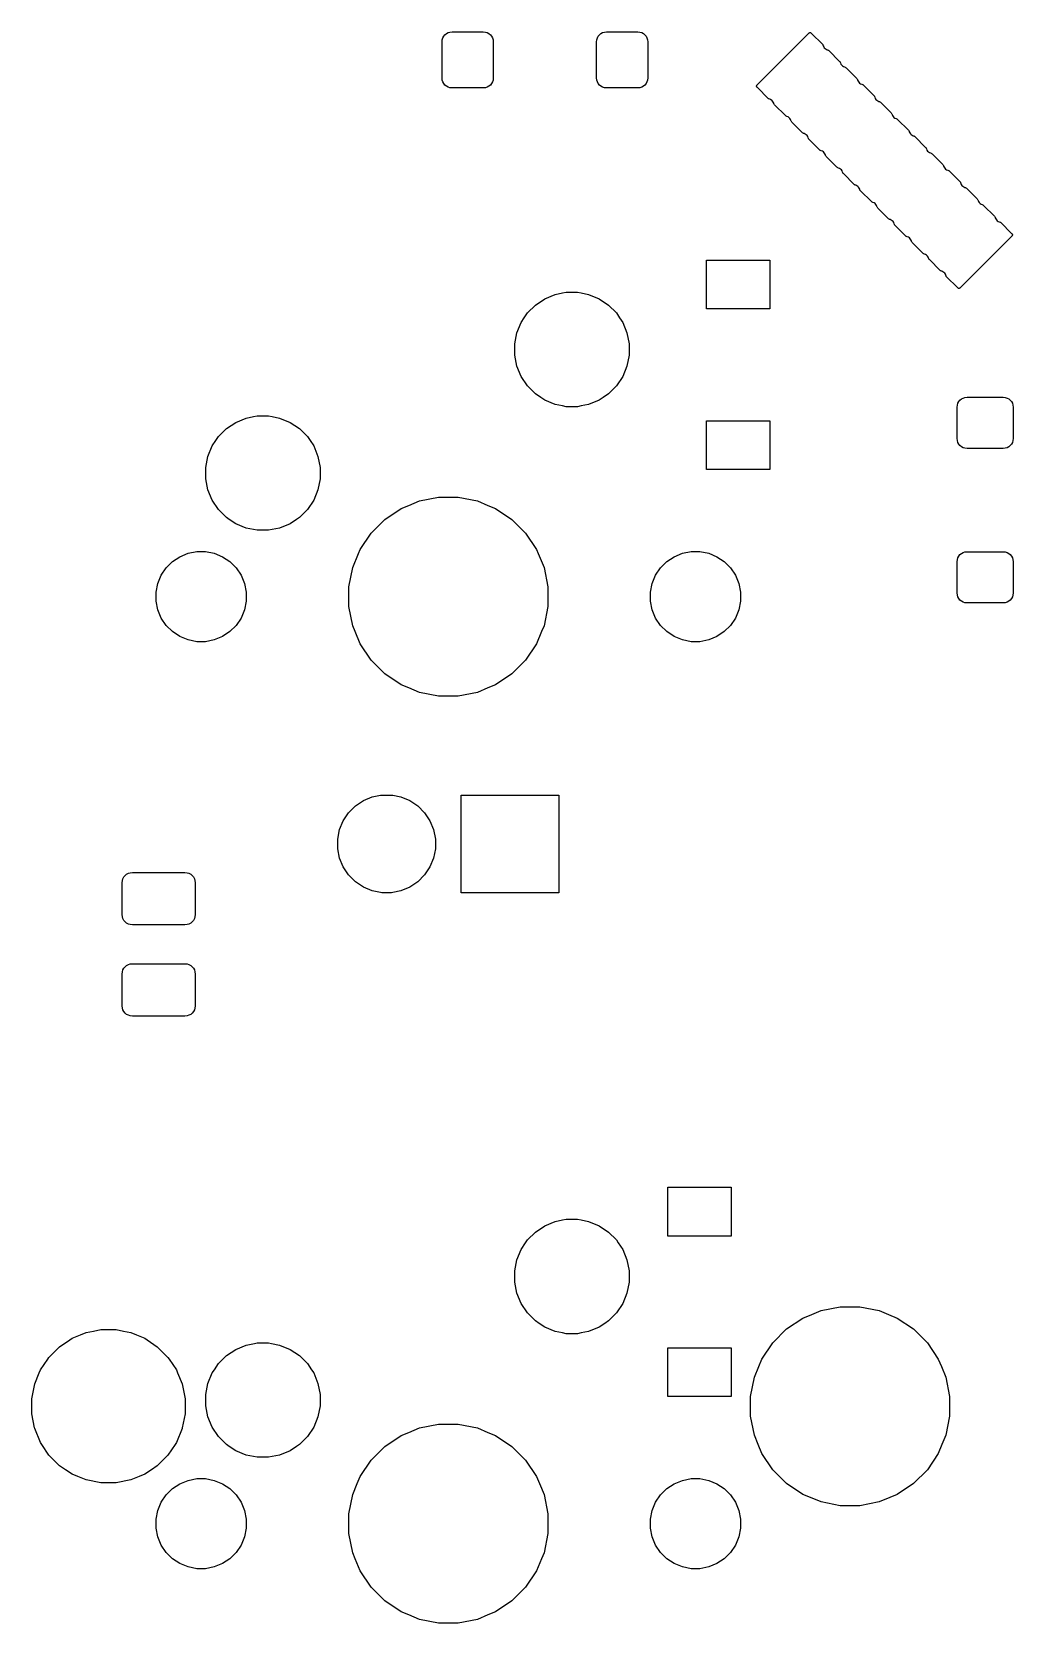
# Model space of a CAD drawing. Extents: x -9 to 373, y -109 to 9.
# Drawn here: x 48.59 to 68.76, y -44.91 to -12.21 of the extents above; entities that cross this region are included whole.
import ezdxf

# ---------------------------------------------------------------- set-up
doc = ezdxf.new("R2010")
doc.units = 0
doc.layers.add('BLACK', color=7, linetype='CONTINUOUS')

msp = doc.modelspace()

# ---------------------------------------------------------------- linework, layer by layer
at = {"layer": 'BLACK', "linetype": 'CONTINUOUS'}
for p, q in [((57.0209, -12.4119), (57.0253, -12.3668)), ((57.0209, -13.1506), (57.0209, -12.4119)), ((57.0253, -12.3668), (57.0367, -12.3293)), ((57.0367, -12.3293), (57.0552, -12.2947)), ((57.0552, -12.2947), (57.08, -12.2644)), ((57.08, -12.2644), (57.1103, -12.2395)), ((57.1103, -12.2395), (57.1449, -12.2211)), ((57.1449, -12.2211), (57.1824, -12.2097)), ((57.1824, -12.2097), (57.2275, -12.2052)), ((57.2275, -12.2052), (57.8662, -12.2052)), ((57.8662, -12.2052), (57.9114, -12.2097)), ((57.9114, -12.2097), (57.9489, -12.2211)), ((57.9489, -12.2211), (57.9834, -12.2395)), ((57.9834, -12.2395), (58.0137, -12.2644)), ((58.0137, -12.2644), (58.0386, -12.2947)), ((58.0386, -12.2947), (58.0571, -12.3293)), ((58.0571, -12.3293), (58.0684, -12.3668)), ((58.0684, -12.3668), (58.0729, -12.4119)), ((58.0729, -12.4119), (58.0729, -13.1506)), ((60.1959, -12.4119), (60.2003, -12.3668)), ((60.1959, -13.1506), (60.1959, -12.4119)), ((60.2003, -12.3668), (60.2117, -12.3293)), ((60.2117, -12.3293), (60.2302, -12.2947)), ((60.2302, -12.2947), (60.255, -12.2644)), ((60.255, -12.2644), (60.2853, -12.2395)), ((60.2853, -12.2395), (60.3199, -12.2211)), ((60.3199, -12.2211), (60.3574, -12.2097)), ((60.3574, -12.2097), (60.4025, -12.2052)), ((60.4025, -12.2052), (61.0412, -12.2052)), ((61.0412, -12.2052), (61.0864, -12.2097)), ((61.0864, -12.2097), (61.1239, -12.2211)), ((61.1239, -12.2211), (61.1584, -12.2395)), ((61.1584, -12.2395), (61.1887, -12.2644)), ((61.1887, -12.2644), (61.2136, -12.2947)), ((61.2136, -12.2947), (61.2321, -12.3293)), ((61.2321, -12.3293), (61.2434, -12.3668)), ((61.2434, -12.3668), (61.2479, -12.4119)), ((61.2479, -12.4119), (61.2479, -13.1506)), ((63.4999, -13.2893), (64.5526, -12.2366)), ((64.5526, -12.2366), (64.563, -12.228)), ((64.563, -12.228), (64.5695, -12.2245)), ((64.5695, -12.2245), (64.5765, -12.2224)), ((64.5765, -12.2224), (64.5838, -12.2217)), ((64.5838, -12.2217), (64.5911, -12.2224)), ((64.5911, -12.2224), (64.5981, -12.2245)), ((64.5981, -12.2245), (64.6046, -12.228)), ((64.6046, -12.228), (64.615, -12.2366)), ((64.615, -12.2366), (64.8368, -12.4584)), ((64.8368, -12.4584), (64.8454, -12.4688)), ((64.8454, -12.4688), (64.8489, -12.4753)), ((64.8489, -12.4753), (64.8534, -12.4902)), ((64.8534, -12.4902), (64.8628, -12.5129)), ((64.8628, -12.5129), (64.8764, -12.5333)), ((64.8764, -12.5333), (64.8937, -12.5506)), ((64.8937, -12.5506), (64.9141, -12.5642)), ((64.9141, -12.5642), (64.9367, -12.5736)), ((64.9367, -12.5736), (64.9517, -12.5781)), ((64.9517, -12.5781), (64.9581, -12.5816)), ((64.9581, -12.5816), (64.9686, -12.5901)), ((64.9686, -12.5901), (65.1904, -12.812)), ((65.1904, -12.812), (65.199, -12.8224)), ((65.199, -12.8224), (65.2024, -12.8289)), ((65.2024, -12.8289), (65.2069, -12.8438)), ((65.2069, -12.8438), (65.2163, -12.8664)), ((65.2163, -12.8664), (65.2299, -12.8868)), ((65.2299, -12.8868), (65.2473, -12.9041)), ((65.2473, -12.9041), (65.2676, -12.9177)), ((65.2676, -12.9177), (65.2903, -12.9271)), ((65.2903, -12.9271), (65.3052, -12.9317)), ((65.3052, -12.9317), (65.3117, -12.9351)), ((65.3117, -12.9351), (65.3221, -12.9437)), ((65.3221, -12.9437), (65.544, -13.1655)), ((57.0253, -13.1957), (57.0209, -13.1506)), ((57.0367, -13.2332), (57.0253, -13.1957)), ((57.0552, -13.2678), (57.0367, -13.2332)), ((57.08, -13.2981), (57.0552, -13.2678)), ((57.1103, -13.323), (57.08, -13.2981)), ((57.1449, -13.3414), (57.1103, -13.323)), ((57.1824, -13.3528), (57.1449, -13.3414)), ((57.2275, -13.3572), (57.1824, -13.3528)), ((57.8662, -13.3572), (57.2275, -13.3572)), ((57.9114, -13.3528), (57.8662, -13.3572)), ((57.9489, -13.3414), (57.9114, -13.3528)), ((57.9834, -13.323), (57.9489, -13.3414)), ((58.0137, -13.2981), (57.9834, -13.323)), ((58.0386, -13.2678), (58.0137, -13.2981)), ((58.0571, -13.2332), (58.0386, -13.2678)), ((58.0684, -13.1957), (58.0571, -13.2332)), ((58.0729, -13.1506), (58.0684, -13.1957)), ((60.2003, -13.1957), (60.1959, -13.1506)), ((60.2117, -13.2332), (60.2003, -13.1957)), ((60.2302, -13.2678), (60.2117, -13.2332)), ((60.255, -13.2981), (60.2302, -13.2678)), ((60.2853, -13.323), (60.255, -13.2981)), ((60.3199, -13.3414), (60.2853, -13.323)), ((60.3574, -13.3528), (60.3199, -13.3414)), ((60.4025, -13.3572), (60.3574, -13.3528)), ((61.0412, -13.3572), (60.4025, -13.3572)), ((61.0864, -13.3528), (61.0412, -13.3572)), ((61.1239, -13.3414), (61.0864, -13.3528)), ((61.1584, -13.323), (61.1239, -13.3414)), ((61.1887, -13.2981), (61.1584, -13.323)), ((61.2136, -13.2678), (61.1887, -13.2981)), ((61.2321, -13.2332), (61.2136, -13.2678)), ((61.2434, -13.1957), (61.2321, -13.2332)), ((61.2479, -13.1506), (61.2434, -13.1957)), ((63.485, -13.3205), (63.4858, -13.3132)), ((63.4858, -13.3278), (63.485, -13.3205)), ((63.4858, -13.3132), (63.4879, -13.3062)), ((63.4879, -13.3348), (63.4858, -13.3278)), ((63.4879, -13.3062), (63.4913, -13.2997)), ((63.4913, -13.3412), (63.4879, -13.3348)), ((63.4913, -13.2997), (63.4999, -13.2893)), ((63.4999, -13.3517), (63.4913, -13.3412)), ((63.7217, -13.5735), (63.4999, -13.3517)), ((65.544, -13.1655), (65.5525, -13.1759)), ((65.5525, -13.1759), (65.556, -13.1824)), ((65.556, -13.1824), (65.5605, -13.1973)), ((65.5605, -13.1973), (65.5699, -13.22)), ((65.5699, -13.22), (65.5835, -13.2404)), ((65.5835, -13.2404), (65.6008, -13.2577)), ((65.6008, -13.2577), (65.6212, -13.2713)), ((65.6212, -13.2713), (65.6438, -13.2807)), ((65.6438, -13.2807), (65.6588, -13.2852)), ((65.6588, -13.2852), (65.6652, -13.2887)), ((65.6652, -13.2887), (65.6757, -13.2972)), ((65.6757, -13.2972), (65.8975, -13.5191)), ((63.7322, -13.5821), (63.7217, -13.5735)), ((63.7386, -13.5855), (63.7322, -13.5821)), ((63.7536, -13.5901), (63.7386, -13.5855)), ((63.7762, -13.5994), (63.7536, -13.5901)), ((63.7966, -13.613), (63.7762, -13.5994)), ((63.8139, -13.6304), (63.7966, -13.613)), ((63.8275, -13.6508), (63.8139, -13.6304)), ((63.8369, -13.6734), (63.8275, -13.6508)), ((63.8414, -13.6883), (63.8369, -13.6734)), ((63.8449, -13.6948), (63.8414, -13.6883)), ((63.8535, -13.7052), (63.8449, -13.6948)), ((64.0753, -13.9271), (63.8535, -13.7052)), ((65.8975, -13.5191), (65.9061, -13.5295)), ((65.9061, -13.5295), (65.9095, -13.536)), ((65.9095, -13.536), (65.9141, -13.5509)), ((65.9141, -13.5509), (65.9234, -13.5735)), ((65.9234, -13.5735), (65.937, -13.5939)), ((65.937, -13.5939), (65.9544, -13.6112)), ((65.9544, -13.6112), (65.9748, -13.6249)), ((65.9748, -13.6249), (65.9974, -13.6342)), ((65.9974, -13.6342), (66.0123, -13.6388)), ((66.0123, -13.6388), (66.0188, -13.6422)), ((66.0188, -13.6422), (66.0292, -13.6508)), ((66.0292, -13.6508), (66.2511, -13.8726)), ((64.0857, -13.9356), (64.0753, -13.9271)), ((64.0922, -13.9391), (64.0857, -13.9356)), ((64.1071, -13.9436), (64.0922, -13.9391)), ((64.1298, -13.953), (64.1071, -13.9436)), ((64.1501, -13.9666), (64.1298, -13.953)), ((64.1675, -13.9839), (64.1501, -13.9666)), ((64.1811, -14.0043), (64.1675, -13.9839)), ((64.1905, -14.0269), (64.1811, -14.0043)), ((64.195, -14.0419), (64.1905, -14.0269)), ((64.1984, -14.0483), (64.195, -14.0419)), ((64.207, -14.0588), (64.1984, -14.0483)), ((64.4288, -14.2806), (64.207, -14.0588)), ((66.2511, -13.8726), (66.2596, -13.8831)), ((66.2596, -13.8831), (66.2631, -13.8895)), ((66.2631, -13.8895), (66.2676, -13.9045)), ((66.2676, -13.9045), (66.277, -13.9271)), ((66.277, -13.9271), (66.2906, -13.9475)), ((66.2906, -13.9475), (66.3079, -13.9648)), ((66.3079, -13.9648), (66.3283, -13.9784)), ((66.3283, -13.9784), (66.3509, -13.9878)), ((66.3509, -13.9878), (66.3659, -13.9923)), ((66.3659, -13.9923), (66.3723, -13.9958)), ((66.3723, -13.9958), (66.3828, -14.0043)), ((66.3828, -14.0043), (66.6046, -14.2262)), ((64.4393, -14.2892), (64.4288, -14.2806)), ((64.4457, -14.2926), (64.4393, -14.2892)), ((64.4607, -14.2972), (64.4457, -14.2926)), ((64.4833, -14.3065), (64.4607, -14.2972)), ((64.5037, -14.3202), (64.4833, -14.3065)), ((64.521, -14.3375), (64.5037, -14.3202)), ((64.5346, -14.3579), (64.521, -14.3375)), ((64.544, -14.3805), (64.5346, -14.3579)), ((64.5485, -14.3954), (64.544, -14.3805)), ((66.6046, -14.2262), (66.6132, -14.2366)), ((66.6132, -14.2366), (66.6166, -14.2431)), ((66.6166, -14.2431), (66.6212, -14.258)), ((66.6212, -14.258), (66.6305, -14.2806)), ((66.6305, -14.2806), (66.6442, -14.301)), ((66.6442, -14.301), (66.6615, -14.3183)), ((66.6615, -14.3183), (66.6819, -14.332)), ((66.6819, -14.332), (66.7045, -14.3413)), ((66.7045, -14.3413), (66.7194, -14.3459)), ((66.7194, -14.3459), (66.7259, -14.3493)), ((66.7259, -14.3493), (66.7363, -14.3579)), ((66.7363, -14.3579), (66.9582, -14.5797)), ((64.552, -14.4019), (64.5485, -14.3954)), ((64.5606, -14.4123), (64.552, -14.4019)), ((64.7824, -14.6342), (64.5606, -14.4123)), ((64.7928, -14.6427), (64.7824, -14.6342)), ((64.7993, -14.6462), (64.7928, -14.6427)), ((64.8142, -14.6507), (64.7993, -14.6462)), ((64.8369, -14.6601), (64.8142, -14.6507)), ((64.8572, -14.6737), (64.8369, -14.6601)), ((64.8746, -14.691), (64.8572, -14.6737)), ((64.8882, -14.7114), (64.8746, -14.691)), ((64.8976, -14.734), (64.8882, -14.7114)), ((66.9582, -14.5797), (66.9667, -14.5902)), ((66.9667, -14.5902), (66.9702, -14.5966)), ((66.9702, -14.5966), (66.9747, -14.6116)), ((66.9747, -14.6116), (66.9841, -14.6342)), ((66.9841, -14.6342), (66.9977, -14.6546)), ((66.9977, -14.6546), (67.015, -14.6719)), ((67.015, -14.6719), (67.0354, -14.6855)), ((67.0354, -14.6855), (67.058, -14.6949)), ((67.058, -14.6949), (67.073, -14.6994)), ((67.073, -14.6994), (67.0794, -14.7029)), ((67.0794, -14.7029), (67.0899, -14.7114)), ((67.0899, -14.7114), (67.3117, -14.9333)), ((64.9021, -14.749), (64.8976, -14.734)), ((64.9056, -14.7555), (64.9021, -14.749)), ((64.9141, -14.7659), (64.9056, -14.7555)), ((65.136, -14.9877), (64.9141, -14.7659)), ((65.1464, -14.9963), (65.136, -14.9877)), ((65.1529, -14.9997), (65.1464, -14.9963)), ((65.1678, -15.0043), (65.1529, -14.9997)), ((65.1904, -15.0137), (65.1678, -15.0043)), ((65.2108, -15.0273), (65.1904, -15.0137)), ((65.2281, -15.0446), (65.2108, -15.0273)), ((67.3117, -14.9333), (67.3203, -14.9437)), ((67.3203, -14.9437), (67.3237, -14.9502)), ((67.3237, -14.9502), (67.3283, -14.9651)), ((67.3283, -14.9651), (67.3376, -14.9878)), ((67.3376, -14.9878), (67.3513, -15.0081)), ((67.3513, -15.0081), (67.3686, -15.0255)), ((67.3686, -15.0255), (67.389, -15.0391)), ((67.389, -15.0391), (67.4116, -15.0484)), ((65.2417, -15.065), (65.2281, -15.0446)), ((65.2511, -15.0876), (65.2417, -15.065)), ((65.2557, -15.1025), (65.2511, -15.0876)), ((65.2591, -15.109), (65.2557, -15.1025)), ((65.2677, -15.1194), (65.2591, -15.109)), ((65.4895, -15.3413), (65.2677, -15.1194)), ((65.4999, -15.3498), (65.4895, -15.3413)), ((65.5064, -15.3533), (65.4999, -15.3498)), ((65.5213, -15.3578), (65.5064, -15.3533)), ((65.544, -15.3672), (65.5213, -15.3578)), ((65.5644, -15.3808), (65.544, -15.3672)), ((67.4116, -15.0484), (67.4265, -15.053)), ((67.4265, -15.053), (67.433, -15.0564)), ((67.433, -15.0564), (67.4434, -15.065)), ((67.4434, -15.065), (67.6653, -15.2868)), ((67.6653, -15.2868), (67.6738, -15.2973)), ((67.6738, -15.2973), (67.6773, -15.3037)), ((67.6773, -15.3037), (67.6818, -15.3187)), ((67.6818, -15.3187), (67.6912, -15.3413)), ((67.6912, -15.3413), (67.7048, -15.3617)), ((67.7048, -15.3617), (67.7221, -15.379)), ((65.5817, -15.3981), (65.5644, -15.3808)), ((65.5953, -15.4185), (65.5817, -15.3981)), ((65.6047, -15.4412), (65.5953, -15.4185)), ((65.6092, -15.4561), (65.6047, -15.4412)), ((65.6127, -15.4626), (65.6092, -15.4561)), ((65.6212, -15.473), (65.6127, -15.4626)), ((65.8431, -15.6948), (65.6212, -15.473)), ((65.8535, -15.7034), (65.8431, -15.6948)), ((67.7221, -15.379), (67.7425, -15.3926)), ((67.7425, -15.3926), (67.7652, -15.402)), ((67.7652, -15.402), (67.7801, -15.4065)), ((67.7801, -15.4065), (67.7866, -15.41)), ((67.7866, -15.41), (67.797, -15.4185)), ((67.797, -15.4185), (68.0188, -15.6404)), ((68.0188, -15.6404), (68.0274, -15.6508)), ((68.0274, -15.6508), (68.0308, -15.6573)), ((68.0308, -15.6573), (68.0354, -15.6722)), ((68.0354, -15.6722), (68.0448, -15.6949)), ((68.0448, -15.6949), (68.0584, -15.7152)), ((65.86, -15.7068), (65.8535, -15.7034)), ((65.8749, -15.7114), (65.86, -15.7068)), ((65.8975, -15.7208), (65.8749, -15.7114)), ((65.9179, -15.7344), (65.8975, -15.7208)), ((65.9352, -15.7517), (65.9179, -15.7344)), ((65.9488, -15.7721), (65.9352, -15.7517)), ((65.9582, -15.7947), (65.9488, -15.7721)), ((65.9628, -15.8096), (65.9582, -15.7947)), ((65.9662, -15.8161), (65.9628, -15.8096)), ((65.9748, -15.8265), (65.9662, -15.8161)), ((66.1966, -16.0484), (65.9748, -15.8265)), ((68.0584, -15.7152), (68.0757, -15.7326)), ((68.0757, -15.7326), (68.0961, -15.7462)), ((68.0961, -15.7462), (68.1187, -15.7555)), ((68.1187, -15.7555), (68.1336, -15.7601)), ((68.1336, -15.7601), (68.1401, -15.7635)), ((68.1401, -15.7635), (68.1505, -15.7721)), ((68.1505, -15.7721), (68.3724, -15.9939)), ((68.3724, -15.9939), (68.3809, -16.0044)), ((68.3809, -16.0044), (68.3844, -16.0108)), ((68.3844, -16.0108), (68.3889, -16.0258)), ((66.207, -16.0569), (66.1966, -16.0484)), ((66.2135, -16.0604), (66.207, -16.0569)), ((66.2284, -16.0649), (66.2135, -16.0604)), ((66.2511, -16.0743), (66.2284, -16.0649)), ((66.2715, -16.0879), (66.2511, -16.0743)), ((66.2888, -16.1052), (66.2715, -16.0879)), ((66.3024, -16.1256), (66.2888, -16.1052)), ((66.3118, -16.1483), (66.3024, -16.1256)), ((66.3163, -16.1632), (66.3118, -16.1483)), ((66.3198, -16.1697), (66.3163, -16.1632)), ((66.3283, -16.1801), (66.3198, -16.1697)), ((66.5502, -16.4019), (66.3283, -16.1801)), ((68.3889, -16.0258), (68.3983, -16.0484)), ((68.3983, -16.0484), (68.4119, -16.0688)), ((68.4119, -16.0688), (68.4292, -16.0861)), ((68.4292, -16.0861), (68.4496, -16.0997)), ((68.4496, -16.0997), (68.4723, -16.1091)), ((68.4723, -16.1091), (68.4872, -16.1136)), ((68.4872, -16.1136), (68.4937, -16.1171)), ((68.4937, -16.1171), (68.5041, -16.1257)), ((68.5041, -16.1257), (68.7259, -16.3475)), ((68.7259, -16.3475), (68.7345, -16.3579)), ((66.5606, -16.4105), (66.5502, -16.4019)), ((66.5671, -16.414), (66.5606, -16.4105)), ((66.582, -16.4185), (66.5671, -16.414)), ((66.6046, -16.4279), (66.582, -16.4185)), ((66.625, -16.4415), (66.6046, -16.4279)), ((66.6423, -16.4588), (66.625, -16.4415)), ((66.656, -16.4792), (66.6423, -16.4588)), ((66.6653, -16.5018), (66.656, -16.4792)), ((66.6699, -16.5168), (66.6653, -16.5018)), ((66.6733, -16.5232), (66.6699, -16.5168)), ((66.6819, -16.5337), (66.6733, -16.5232)), ((66.9037, -16.7555), (66.6819, -16.5337)), ((68.7259, -16.4099), (67.6732, -17.4626)), ((68.7345, -16.3995), (68.7259, -16.4099)), ((68.7345, -16.3579), (68.738, -16.3644)), ((68.738, -16.393), (68.7345, -16.3995)), ((68.738, -16.3644), (68.7401, -16.3714)), ((68.7401, -16.386), (68.738, -16.393)), ((68.7401, -16.3714), (68.7408, -16.3787)), ((68.7408, -16.3787), (68.7401, -16.386)), ((62.4521, -17.901), (62.4521, -16.899)), ((62.4521, -16.899), (63.7541, -16.899)), ((63.7541, -16.899), (63.7541, -17.901)), ((66.9142, -16.7641), (66.9037, -16.7555)), ((66.9206, -16.7675), (66.9142, -16.7641)), ((66.9356, -16.772), (66.9206, -16.7675)), ((66.9582, -16.7814), (66.9356, -16.772)), ((66.9786, -16.795), (66.9582, -16.7814)), ((66.9959, -16.8124), (66.9786, -16.795)), ((67.0095, -16.8327), (66.9959, -16.8124)), ((67.0189, -16.8554), (67.0095, -16.8327)), ((67.0234, -16.8703), (67.0189, -16.8554)), ((67.0269, -16.8768), (67.0234, -16.8703)), ((67.0354, -16.8872), (67.0269, -16.8768)), ((67.2573, -17.109), (67.0354, -16.8872)), ((67.2677, -17.1176), (67.2573, -17.109)), ((67.2742, -17.1211), (67.2677, -17.1176)), ((67.2891, -17.1256), (67.2742, -17.1211)), ((67.3117, -17.135), (67.2891, -17.1256)), ((67.3321, -17.1486), (67.3117, -17.135)), ((67.3494, -17.1659), (67.3321, -17.1486)), ((67.3631, -17.1863), (67.3494, -17.1659)), ((67.3724, -17.2089), (67.3631, -17.1863)), ((67.377, -17.2239), (67.3724, -17.2089)), ((67.3804, -17.2303), (67.377, -17.2239)), ((67.389, -17.2408), (67.3804, -17.2303)), ((67.6108, -17.4626), (67.389, -17.2408)), ((59.133, -17.6903), (59.347, -17.6017)), ((59.347, -17.6017), (59.4984, -17.5716)), ((59.4984, -17.5716), (59.5742, -17.5565)), ((59.5742, -17.5565), (59.8058, -17.5565)), ((59.8058, -17.5565), (59.8816, -17.5716)), ((59.8816, -17.5716), (60.033, -17.6017)), ((60.033, -17.6017), (60.247, -17.6903)), ((67.6213, -17.4712), (67.6108, -17.4626)), ((67.6277, -17.4746), (67.6213, -17.4712)), ((67.6347, -17.4767), (67.6277, -17.4746)), ((67.642, -17.4775), (67.6347, -17.4767)), ((67.6493, -17.4767), (67.642, -17.4775)), ((67.6563, -17.4746), (67.6493, -17.4767)), ((67.6628, -17.4712), (67.6563, -17.4746)), ((67.6732, -17.4626), (67.6628, -17.4712)), ((58.7097, -18.0829), (58.7765, -17.9828)), ((58.7765, -17.9828), (58.9403, -17.819)), ((58.9403, -17.819), (59.133, -17.6903)), ((59.133, -17.6903), (59.133, -17.6903)), ((60.247, -17.6903), (60.247, -17.6903)), ((60.247, -17.6903), (60.4397, -17.819)), ((60.4397, -17.819), (60.6035, -17.9828)), ((60.6035, -17.9828), (60.6703, -18.0829)), ((63.7541, -17.901), (62.4521, -17.901)), ((58.5592, -18.3895), (58.6478, -18.1755)), ((58.6478, -18.1755), (58.7097, -18.0829)), ((60.6703, -18.0829), (60.7322, -18.1755)), ((60.7322, -18.1755), (60.8208, -18.3895)), ((58.514, -18.6167), (58.5592, -18.3895)), ((58.514, -18.8483), (58.514, -18.6167)), ((60.8208, -18.3895), (60.866, -18.6167)), ((60.866, -18.6167), (60.866, -18.8483)), ((58.5592, -19.0755), (58.514, -18.8483)), ((60.866, -18.8483), (60.8208, -19.0755)), ((58.6478, -19.2895), (58.5592, -19.0755)), ((58.7765, -19.4822), (58.6478, -19.2895)), ((58.6478, -19.2895), (58.6478, -19.2895)), ((60.7322, -19.2895), (60.6035, -19.4822)), ((60.8208, -19.0755), (60.7322, -19.2895)), ((60.7322, -19.2895), (60.7322, -19.2895)), ((58.9403, -19.646), (58.7765, -19.4822)), ((60.6035, -19.4822), (60.4397, -19.646)), ((59.0498, -19.7191), (58.9403, -19.646)), ((59.133, -19.7747), (59.0498, -19.7191)), ((59.347, -19.8633), (59.133, -19.7747)), ((59.4984, -19.8934), (59.347, -19.8633)), ((59.5742, -19.9085), (59.4984, -19.8934)), ((59.8058, -19.9085), (59.5742, -19.9085)), ((59.8816, -19.8934), (59.8058, -19.9085)), ((60.033, -19.8633), (59.8816, -19.8934)), ((60.247, -19.7747), (60.033, -19.8633)), ((60.3302, -19.7191), (60.247, -19.7747)), ((60.4397, -19.646), (60.3302, -19.7191)), ((67.6052, -19.9213), (67.6097, -19.8761)), ((67.6052, -20.56), (67.6052, -19.9213)), ((67.6097, -19.8761), (67.6211, -19.8386)), ((67.6211, -19.8386), (67.6395, -19.8041)), ((67.6395, -19.8041), (67.6644, -19.7738)), ((67.6644, -19.7738), (67.6947, -19.7489)), ((67.6947, -19.7489), (67.7293, -19.7304)), ((67.7293, -19.7304), (67.7668, -19.7191)), ((67.7668, -19.7191), (67.8119, -19.7146)), ((67.8119, -19.7146), (68.5506, -19.7146)), ((68.5506, -19.7146), (68.5957, -19.7191)), ((68.5957, -19.7191), (68.6332, -19.7304)), ((68.6332, -19.7304), (68.6678, -19.7489)), ((68.6678, -19.7489), (68.6981, -19.7738)), ((68.6981, -19.7738), (68.723, -19.8041)), ((68.723, -19.8041), (68.7414, -19.8386)), ((68.7414, -19.8386), (68.7528, -19.8761)), ((68.7528, -19.8761), (68.7572, -19.9213)), ((68.7572, -19.9213), (68.7572, -20.56)), ((52.5903, -20.359), (52.783, -20.2303)), ((52.783, -20.2303), (52.997, -20.1417)), ((52.783, -20.2303), (52.783, -20.2303)), ((52.997, -20.1417), (53.1484, -20.1116)), ((53.1484, -20.1116), (53.2242, -20.0965)), ((53.2242, -20.0965), (53.4558, -20.0965)), ((53.4558, -20.0965), (53.5316, -20.1116)), ((53.5316, -20.1116), (53.683, -20.1417)), ((53.683, -20.1417), (53.897, -20.2303)), ((53.897, -20.2303), (53.897, -20.2303)), ((53.897, -20.2303), (54.0897, -20.359)), ((62.4521, -21.201), (62.4521, -20.199)), ((62.4521, -20.199), (63.7541, -20.199)), ((63.7541, -20.199), (63.7541, -21.201)), ((52.3721, -20.6043), (52.4265, -20.5228)), ((52.4265, -20.5228), (52.5903, -20.359)), ((54.0897, -20.359), (54.2535, -20.5228)), ((54.2535, -20.5228), (54.3079, -20.6043)), ((67.6097, -20.6051), (67.6052, -20.56)), ((68.7572, -20.56), (68.7528, -20.6051)), ((52.2092, -20.9295), (52.2978, -20.7155)), ((52.2978, -20.7155), (52.3721, -20.6043)), ((54.3079, -20.6043), (54.3822, -20.7155)), ((54.3822, -20.7155), (54.4708, -20.9295)), ((67.6211, -20.6426), (67.6097, -20.6051)), ((67.6395, -20.6772), (67.6211, -20.6426)), ((67.6644, -20.7075), (67.6395, -20.6772)), ((67.6947, -20.7323), (67.6644, -20.7075)), ((67.7293, -20.7508), (67.6947, -20.7323)), ((67.7668, -20.7622), (67.7293, -20.7508)), ((67.8119, -20.7666), (67.7668, -20.7622)), ((68.5506, -20.7666), (67.8119, -20.7666)), ((68.5957, -20.7622), (68.5506, -20.7666)), ((68.6332, -20.7508), (68.5957, -20.7622)), ((68.6678, -20.7323), (68.6332, -20.7508)), ((68.6981, -20.7075), (68.6678, -20.7323)), ((68.723, -20.6772), (68.6981, -20.7075)), ((68.7414, -20.6426), (68.723, -20.6772)), ((68.7528, -20.6051), (68.7414, -20.6426)), ((52.164, -21.1567), (52.2092, -20.9295)), ((52.164, -21.3883), (52.164, -21.1567)), ((54.4708, -20.9295), (54.516, -21.1567)), ((54.516, -21.1567), (54.516, -21.3883)), ((63.7541, -21.201), (62.4521, -21.201)), ((52.2092, -21.6155), (52.164, -21.3883)), ((54.516, -21.3883), (54.4708, -21.6155)), ((52.2978, -21.8295), (52.2092, -21.6155)), ((52.4265, -22.0222), (52.2978, -21.8295)), ((52.2978, -21.8295), (52.2978, -21.8295)), ((54.3822, -21.8295), (54.2535, -22.0222)), ((54.4708, -21.6155), (54.3822, -21.8295)), ((54.3822, -21.8295), (54.3822, -21.8295)), ((56.3355, -21.9365), (56.5535, -21.8462)), ((56.5535, -21.8462), (56.9486, -21.7676)), ((56.9486, -21.7676), (57.3514, -21.7676)), ((57.3514, -21.7676), (57.7465, -21.8462)), ((57.7465, -21.8462), (57.9645, -21.9365)), ((52.5903, -22.186), (52.4265, -22.0222)), ((52.6475, -22.2241), (52.5903, -22.186)), ((52.783, -22.3147), (52.6475, -22.2241)), ((54.0325, -22.2241), (53.897, -22.3147)), ((54.0897, -22.186), (54.0325, -22.2241)), ((54.2535, -22.0222), (54.0897, -22.186)), ((55.5616, -22.509), (55.8465, -22.2241)), ((55.8465, -22.2241), (56.1814, -22.0003)), ((56.1814, -22.0003), (56.3355, -21.9365)), ((57.9645, -21.9365), (58.1186, -22.0003)), ((58.1186, -22.0003), (58.4535, -22.2241)), ((58.4535, -22.2241), (58.7384, -22.509)), ((52.997, -22.4033), (52.783, -22.3147)), ((53.1484, -22.4334), (52.997, -22.4033)), ((53.2242, -22.4485), (53.1484, -22.4334)), ((53.4558, -22.4485), (53.2242, -22.4485)), ((53.5316, -22.4334), (53.4558, -22.4485)), ((53.683, -22.4033), (53.5316, -22.4334)), ((53.897, -22.3147), (53.683, -22.4033)), ((55.3378, -22.8439), (55.5616, -22.509)), ((58.7384, -22.509), (58.9622, -22.8439)), ((51.7999, -22.9221), (51.9788, -22.8865)), ((51.9788, -22.8865), (52.1612, -22.8865)), ((52.1612, -22.8865), (52.3401, -22.9221)), ((55.3026, -22.929), (55.3378, -22.8439)), ((58.9622, -22.8439), (58.9974, -22.929)), ((61.9599, -22.9221), (62.1388, -22.8865)), ((62.1388, -22.8865), (62.3212, -22.8865)), ((62.3212, -22.8865), (62.5001, -22.9221)), ((67.7668, -22.8941), (67.8119, -22.8896)), ((67.8119, -22.8896), (68.5506, -22.8896)), ((68.5506, -22.8896), (68.5957, -22.8941)), ((51.3507, -23.2222), (51.4797, -23.0932)), ((51.4797, -23.0932), (51.6314, -22.9919)), ((51.6314, -22.9919), (51.7999, -22.9221)), ((52.3401, -22.9221), (52.5086, -22.9919)), ((52.5086, -22.9919), (52.6603, -23.0932)), ((52.6603, -23.0932), (52.7893, -23.2222)), ((55.1051, -23.6111), (55.1837, -23.216)), ((55.1837, -23.216), (55.3026, -22.929)), ((58.9974, -22.929), (59.1163, -23.216)), ((59.1163, -23.216), (59.1949, -23.6111)), ((61.5107, -23.2222), (61.6397, -23.0932)), ((61.6397, -23.0932), (61.7914, -22.9919)), ((61.7914, -22.9919), (61.9599, -22.9221)), ((62.5001, -22.9221), (62.6686, -22.9919)), ((62.6686, -22.9919), (62.8203, -23.0932)), ((62.8203, -23.0932), (62.9493, -23.2222)), ((67.6052, -23.0963), (67.6097, -23.0511)), ((67.6052, -23.735), (67.6052, -23.0963)), ((67.6097, -23.0511), (67.6211, -23.0136)), ((67.6211, -23.0136), (67.6395, -22.9791)), ((67.6395, -22.9791), (67.6644, -22.9488)), ((67.6644, -22.9488), (67.6947, -22.9239)), ((67.6947, -22.9239), (67.7293, -22.9054)), ((67.7293, -22.9054), (67.7668, -22.8941)), ((68.5957, -22.8941), (68.6332, -22.9054)), ((68.6332, -22.9054), (68.6678, -22.9239)), ((68.6678, -22.9239), (68.6981, -22.9488)), ((68.6981, -22.9488), (68.723, -22.9791)), ((68.723, -22.9791), (68.7414, -23.0136)), ((68.7414, -23.0136), (68.7528, -23.0511)), ((68.7528, -23.0511), (68.7572, -23.0963)), ((68.7572, -23.0963), (68.7572, -23.735)), ((51.144, -23.7213), (51.1796, -23.5424)), ((51.1796, -23.5424), (51.2494, -23.3739)), ((51.2494, -23.3739), (51.3507, -23.2222)), ((52.7893, -23.2222), (52.8906, -23.3739)), ((52.8906, -23.3739), (52.9604, -23.5424)), ((52.9604, -23.5424), (52.996, -23.7213)), ((61.304, -23.7213), (61.3396, -23.5424)), ((61.3396, -23.5424), (61.4094, -23.3739)), ((61.4094, -23.3739), (61.5107, -23.2222)), ((62.9493, -23.2222), (63.0506, -23.3739)), ((63.0506, -23.3739), (63.1204, -23.5424)), ((63.1204, -23.5424), (63.156, -23.7213)), ((51.144, -23.9037), (51.144, -23.7213)), ((52.996, -23.7213), (52.996, -23.9037)), ((55.1051, -24.0139), (55.1051, -23.6111)), ((59.1949, -23.6111), (59.1949, -24.0139)), ((61.304, -23.9037), (61.304, -23.7213)), ((63.156, -23.7213), (63.156, -23.9037)), ((67.6097, -23.7801), (67.6052, -23.735)), ((67.6211, -23.8176), (67.6097, -23.7801)), ((67.6395, -23.8522), (67.6211, -23.8176)), ((67.6644, -23.8825), (67.6395, -23.8522)), ((68.723, -23.8522), (68.6981, -23.8825)), ((68.7414, -23.8176), (68.723, -23.8522)), ((68.7528, -23.7801), (68.7414, -23.8176)), ((68.7572, -23.735), (68.7528, -23.7801)), ((51.1796, -24.0826), (51.144, -23.9037)), ((51.2494, -24.2511), (51.1796, -24.0826)), ((52.9604, -24.0826), (52.8906, -24.2511)), ((52.996, -23.9037), (52.9604, -24.0826)), ((55.1837, -24.409), (55.1051, -24.0139)), ((59.1949, -24.0139), (59.1163, -24.409)), ((61.3396, -24.0826), (61.304, -23.9037)), ((61.4094, -24.2511), (61.3396, -24.0826)), ((63.1204, -24.0826), (63.0506, -24.2511)), ((63.156, -23.9037), (63.1204, -24.0826)), ((67.6947, -23.9073), (67.6644, -23.8825)), ((67.7293, -23.9258), (67.6947, -23.9073)), ((67.7668, -23.9372), (67.7293, -23.9258)), ((67.8119, -23.9416), (67.7668, -23.9372)), ((68.5506, -23.9416), (67.8119, -23.9416)), ((68.5957, -23.9372), (68.5506, -23.9416)), ((68.6332, -23.9258), (68.5957, -23.9372)), ((68.6678, -23.9073), (68.6332, -23.9258)), ((68.6981, -23.8825), (68.6678, -23.9073)), ((51.3507, -24.4028), (51.2494, -24.2511)), ((51.4797, -24.5318), (51.3507, -24.4028)), ((52.7893, -24.4028), (52.6603, -24.5318)), ((52.8906, -24.2511), (52.7893, -24.4028)), ((55.2345, -24.5318), (55.1837, -24.409)), ((59.1163, -24.409), (59.0655, -24.5318)), ((61.5107, -24.4028), (61.4094, -24.2511)), ((61.6397, -24.5318), (61.5107, -24.4028)), ((62.9493, -24.4028), (62.8203, -24.5318)), ((63.0506, -24.2511), (62.9493, -24.4028)), ((51.6314, -24.6331), (51.4797, -24.5318)), ((51.7999, -24.7029), (51.6314, -24.6331)), ((51.9788, -24.7385), (51.7999, -24.7029)), ((52.1612, -24.7385), (51.9788, -24.7385)), ((52.3401, -24.7029), (52.1612, -24.7385)), ((52.5086, -24.6331), (52.3401, -24.7029)), ((52.6603, -24.5318), (52.5086, -24.6331)), ((55.3378, -24.7811), (55.2345, -24.5318)), ((55.5616, -25.116), (55.3378, -24.7811)), ((58.9622, -24.7811), (58.7384, -25.116)), ((59.0655, -24.5318), (58.9622, -24.7811)), ((61.7914, -24.6331), (61.6397, -24.5318)), ((61.9599, -24.7029), (61.7914, -24.6331)), ((62.1388, -24.7385), (61.9599, -24.7029)), ((62.3212, -24.7385), (62.1388, -24.7385)), ((62.5001, -24.7029), (62.3212, -24.7385)), ((62.6686, -24.6331), (62.5001, -24.7029)), ((62.8203, -24.5318), (62.6686, -24.6331)), ((55.8465, -25.4009), (55.5616, -25.116)), ((58.7384, -25.116), (58.4535, -25.4009)), ((56.1814, -25.6247), (55.8465, -25.4009)), ((58.4535, -25.4009), (58.1186, -25.6247)), ((56.3355, -25.6885), (56.1814, -25.6247)), ((56.5535, -25.7788), (56.3355, -25.6885)), ((56.9486, -25.8574), (56.5535, -25.7788)), ((57.7465, -25.7788), (57.3514, -25.8574)), ((57.9645, -25.6885), (57.7465, -25.7788)), ((58.1186, -25.6247), (57.9645, -25.6885)), ((57.3514, -25.8574), (56.9486, -25.8574)), ((55.1005, -28.2528), (55.2403, -28.113)), ((55.2403, -28.113), (55.4047, -28.0032)), ((55.4047, -28.0032), (55.5873, -27.9276)), ((55.5873, -27.9276), (55.7536, -27.8945)), ((55.7536, -27.8945), (55.7812, -27.889)), ((55.7812, -27.889), (55.9788, -27.889)), ((55.9788, -27.889), (56.0064, -27.8945)), ((56.0064, -27.8945), (56.1727, -27.9276)), ((56.1727, -27.9276), (56.3553, -28.0032)), ((56.3553, -28.0032), (56.5197, -28.113)), ((56.5197, -28.113), (56.6595, -28.2528)), ((57.4165, -29.896), (57.4165, -27.889)), ((57.4165, -27.889), (59.4235, -27.889)), ((59.4235, -27.889), (59.4235, -29.896)), ((54.9151, -28.5998), (54.9907, -28.4172)), ((54.9907, -28.4172), (55.1005, -28.2528)), ((56.6595, -28.2528), (56.7693, -28.4172)), ((56.7693, -28.4172), (56.8449, -28.5998)), ((54.8765, -28.7937), (54.9151, -28.5998)), ((56.8449, -28.5998), (56.8835, -28.7937)), ((54.8765, -28.9913), (54.8765, -28.7937)), ((54.9151, -29.1852), (54.8765, -28.9913)), ((56.8835, -28.9913), (56.8449, -29.1852)), ((56.8835, -28.7937), (56.8835, -28.9913)), ((54.9907, -29.3678), (54.9151, -29.1852)), ((55.1005, -29.5322), (54.9907, -29.3678)), ((56.7693, -29.3678), (56.6595, -29.5322)), ((56.8449, -29.1852), (56.7693, -29.3678)), ((50.4459, -29.6931), (50.4504, -29.6468)), ((50.4459, -30.3444), (50.4459, -29.6931)), ((50.4504, -29.6468), (50.4622, -29.6081)), ((50.4622, -29.6081), (50.4812, -29.5725)), ((50.4812, -29.5725), (50.5069, -29.5412)), ((50.5069, -29.5412), (50.5381, -29.5156)), ((50.5381, -29.5156), (50.5737, -29.4965)), ((50.5737, -29.4965), (50.6124, -29.4848)), ((50.6124, -29.4848), (50.6588, -29.4802)), ((50.6588, -29.4802), (51.735, -29.4802)), ((51.735, -29.4802), (51.7813, -29.4848)), ((51.7813, -29.4848), (51.82, -29.4965)), ((51.82, -29.4965), (51.8557, -29.5156)), ((51.8557, -29.5156), (51.8869, -29.5412)), ((51.8869, -29.5412), (51.9125, -29.5725)), ((51.9125, -29.5725), (51.9316, -29.6081)), ((51.9316, -29.6081), (51.9433, -29.6468)), ((51.9433, -29.6468), (51.9479, -29.6931)), ((51.9479, -29.6931), (51.9479, -30.3444)), ((55.2403, -29.672), (55.1005, -29.5322)), ((55.4047, -29.7818), (55.2403, -29.672)), ((56.5197, -29.672), (56.3553, -29.7818)), ((56.6595, -29.5322), (56.5197, -29.672)), ((55.5873, -29.8574), (55.4047, -29.7818)), ((55.7536, -29.8905), (55.5873, -29.8574)), ((55.7812, -29.896), (55.7536, -29.8905)), ((55.9788, -29.896), (55.7812, -29.896)), ((56.0064, -29.8905), (55.9788, -29.896)), ((56.1727, -29.8574), (56.0064, -29.8905)), ((56.3553, -29.7818), (56.1727, -29.8574)), ((59.4235, -29.896), (57.4165, -29.896)), ((50.4504, -30.3907), (50.4459, -30.3444)), ((50.4622, -30.4294), (50.4504, -30.3907)), ((51.9433, -30.3907), (51.9316, -30.4294)), ((51.9479, -30.3444), (51.9433, -30.3907)), ((50.4812, -30.465), (50.4622, -30.4294)), ((50.5069, -30.4963), (50.4812, -30.465)), ((50.5381, -30.5219), (50.5069, -30.4963)), ((50.5737, -30.541), (50.5381, -30.5219)), ((50.6124, -30.5527), (50.5737, -30.541)), ((50.6588, -30.5572), (50.6124, -30.5527)), ((51.735, -30.5572), (50.6588, -30.5572)), ((51.7813, -30.5527), (51.735, -30.5572)), ((51.82, -30.541), (51.7813, -30.5527)), ((51.8557, -30.5219), (51.82, -30.541)), ((51.8869, -30.4963), (51.8557, -30.5219)), ((51.9125, -30.465), (51.8869, -30.4963)), ((51.9316, -30.4294), (51.9125, -30.465)), ((50.5069, -31.4162), (50.5381, -31.3906)), ((50.5381, -31.3906), (50.5737, -31.3715)), ((50.5737, -31.3715), (50.6124, -31.3598)), ((50.6124, -31.3598), (50.6588, -31.3552)), ((50.6588, -31.3552), (51.735, -31.3552)), ((51.735, -31.3552), (51.7813, -31.3598)), ((51.7813, -31.3598), (51.82, -31.3715)), ((51.82, -31.3715), (51.8557, -31.3906)), ((51.8557, -31.3906), (51.8869, -31.4162)), ((50.4459, -31.5681), (50.4504, -31.5218)), ((50.4459, -32.2194), (50.4459, -31.5681)), ((50.4504, -31.5218), (50.4622, -31.4831)), ((50.4622, -31.4831), (50.4812, -31.4475)), ((50.4812, -31.4475), (50.5069, -31.4162)), ((51.8869, -31.4162), (51.9125, -31.4475)), ((51.9125, -31.4475), (51.9316, -31.4831)), ((51.9316, -31.4831), (51.9433, -31.5218)), ((51.9433, -31.5218), (51.9479, -31.5681)), ((51.9479, -31.5681), (51.9479, -32.2194)), ((50.4504, -32.2657), (50.4459, -32.2194)), ((50.4622, -32.3044), (50.4504, -32.2657)), ((50.4812, -32.34), (50.4622, -32.3044)), ((50.5069, -32.3713), (50.4812, -32.34)), ((50.5381, -32.3969), (50.5069, -32.3713)), ((51.8869, -32.3713), (51.8557, -32.3969)), ((51.9125, -32.34), (51.8869, -32.3713)), ((51.9316, -32.3044), (51.9125, -32.34)), ((51.9433, -32.2657), (51.9316, -32.3044)), ((51.9479, -32.2194), (51.9433, -32.2657)), ((50.5737, -32.416), (50.5381, -32.3969)), ((50.6124, -32.4277), (50.5737, -32.416)), ((50.6588, -32.4322), (50.6124, -32.4277)), ((51.735, -32.4322), (50.6588, -32.4322)), ((51.7813, -32.4277), (51.735, -32.4322)), ((51.82, -32.416), (51.7813, -32.4277)), ((51.8557, -32.3969), (51.82, -32.416)), ((61.6584, -36.951), (61.6584, -35.949)), ((61.6584, -35.949), (62.9604, -35.949)), ((62.9604, -35.949), (62.9604, -36.951)), ((59.347, -36.6517), (59.4984, -36.6216)), ((59.4984, -36.6216), (59.5742, -36.6065)), ((59.5742, -36.6065), (59.8058, -36.6065)), ((59.8058, -36.6065), (59.8816, -36.6216)), ((59.8816, -36.6216), (60.033, -36.6517)), ((58.7765, -37.0328), (58.9403, -36.869)), ((58.9403, -36.869), (59.133, -36.7403)), ((59.133, -36.7403), (59.347, -36.6517)), ((59.133, -36.7403), (59.133, -36.7403)), ((60.033, -36.6517), (60.247, -36.7403)), ((60.247, -36.7403), (60.247, -36.7403)), ((60.247, -36.7403), (60.4397, -36.869)), ((60.4397, -36.869), (60.6035, -37.0328)), ((62.9604, -36.951), (61.6584, -36.951)), ((58.5592, -37.4395), (58.6478, -37.2255)), ((58.6478, -37.2255), (58.7375, -37.0912)), ((58.7375, -37.0912), (58.7765, -37.0328)), ((60.6035, -37.0328), (60.6425, -37.0912)), ((60.6425, -37.0912), (60.7322, -37.2255)), ((60.7322, -37.2255), (60.8208, -37.4395)), ((58.514, -37.6667), (58.5592, -37.4395)), ((60.8208, -37.4395), (60.866, -37.6667)), ((58.514, -37.8983), (58.514, -37.6667)), ((58.5592, -38.1255), (58.514, -37.8983)), ((60.866, -37.8983), (60.8208, -38.1255)), ((60.866, -37.6667), (60.866, -37.8983)), ((58.6478, -38.3395), (58.5592, -38.1255)), ((60.8208, -38.1255), (60.7322, -38.3395)), ((58.7765, -38.5322), (58.6478, -38.3395)), ((58.6478, -38.3395), (58.6478, -38.3395)), ((58.9403, -38.696), (58.7765, -38.5322)), ((60.6035, -38.5322), (60.4397, -38.696)), ((60.7322, -38.3395), (60.6035, -38.5322)), ((60.7322, -38.3395), (60.7322, -38.3395)), ((64.4364, -38.6373), (64.6183, -38.562)), ((64.6183, -38.562), (64.8085, -38.4832)), ((64.8085, -38.4832), (65.2036, -38.4046)), ((65.2036, -38.4046), (65.6064, -38.4046)), ((65.6064, -38.4046), (66.0015, -38.4832)), ((66.0015, -38.4832), (66.1917, -38.562)), ((66.1917, -38.562), (66.3736, -38.6373)), ((49.7056, -38.935), (49.8577, -38.9048)), ((49.8577, -38.9048), (50.0099, -38.8745)), ((50.0099, -38.8745), (50.3201, -38.8745)), ((50.3201, -38.8745), (50.4723, -38.9048)), ((50.4723, -38.9048), (50.6244, -38.935)), ((59.0174, -38.7474), (58.9403, -38.696)), ((59.133, -38.8247), (59.0174, -38.7474)), ((59.347, -38.9133), (59.133, -38.8247)), ((59.4984, -38.9434), (59.347, -38.9133)), ((60.033, -38.9133), (59.8816, -38.9434)), ((60.247, -38.8247), (60.033, -38.9133)), ((60.3626, -38.7474), (60.247, -38.8247)), ((60.4397, -38.696), (60.3626, -38.7474)), ((63.8166, -39.146), (64.1015, -38.8611)), ((64.1015, -38.8611), (64.4364, -38.6373)), ((66.3736, -38.6373), (66.7085, -38.8611)), ((66.7085, -38.8611), (66.9934, -39.146)), ((48.9416, -39.4455), (49.161, -39.2261)), ((49.161, -39.2261), (49.3693, -39.0869)), ((49.3693, -39.0869), (49.419, -39.0538)), ((49.419, -39.0538), (49.5869, -38.9842)), ((49.5869, -38.9842), (49.7056, -38.935)), ((50.6244, -38.935), (50.7431, -38.9842)), ((50.7431, -38.9842), (50.911, -39.0538)), ((50.911, -39.0538), (50.9607, -39.0869)), ((50.9607, -39.0869), (51.169, -39.2261)), ((51.169, -39.2261), (51.3884, -39.4455)), ((52.783, -39.2803), (52.997, -39.1917)), ((52.997, -39.1917), (53.1632, -39.1586)), ((53.1632, -39.1586), (53.2242, -39.1465)), ((53.2242, -39.1465), (53.4558, -39.1465)), ((53.4558, -39.1465), (53.5168, -39.1586)), ((53.5168, -39.1586), (53.683, -39.1917)), ((53.683, -39.1917), (53.897, -39.2803)), ((59.5742, -38.9585), (59.4984, -38.9434)), ((59.8058, -38.9585), (59.5742, -38.9585)), ((59.8816, -38.9434), (59.8058, -38.9585)), ((63.5928, -39.4809), (63.8166, -39.146)), ((66.9934, -39.146), (67.2172, -39.4809)), ((48.7693, -39.7035), (48.918, -39.4809)), ((48.918, -39.4809), (48.9416, -39.4455)), ((51.3884, -39.4455), (51.412, -39.4809)), ((51.412, -39.4809), (51.5607, -39.7035)), ((52.4265, -39.5728), (52.5903, -39.409)), ((52.5903, -39.409), (52.783, -39.2803)), ((52.783, -39.2803), (52.783, -39.2803)), ((53.897, -39.2803), (53.897, -39.2803)), ((53.897, -39.2803), (54.0897, -39.409)), ((54.0897, -39.409), (54.2535, -39.5728)), ((61.6584, -40.251), (61.6584, -39.249)), ((61.6584, -39.249), (62.9604, -39.249)), ((62.9604, -39.249), (62.9604, -40.251)), ((63.529, -39.635), (63.5928, -39.4809)), ((67.2172, -39.4809), (67.281, -39.635)), ((48.6505, -39.9901), (48.7436, -39.7655)), ((48.7436, -39.7655), (48.7693, -39.7035)), ((51.5607, -39.7035), (51.5864, -39.7655)), ((51.5864, -39.7655), (51.6795, -39.9901)), ((52.2092, -39.9795), (52.2978, -39.7655)), ((52.2978, -39.7655), (52.3407, -39.7013)), ((52.3407, -39.7013), (52.4265, -39.5728)), ((54.2535, -39.5728), (54.3393, -39.7013)), ((54.3393, -39.7013), (54.3822, -39.7655)), ((54.3822, -39.7655), (54.4708, -39.9795)), ((63.3601, -40.2481), (63.4387, -39.853)), ((63.4387, -39.853), (63.529, -39.635)), ((67.281, -39.635), (67.3713, -39.853)), ((67.3713, -39.853), (67.4499, -40.2481)), ((48.59, -40.2944), (48.6505, -39.9901)), ((51.6795, -39.9901), (51.74, -40.2944)), ((52.164, -40.2067), (52.2092, -39.9795)), ((52.164, -40.4383), (52.164, -40.2067)), ((54.4708, -39.9795), (54.516, -40.2067)), ((54.516, -40.2067), (54.516, -40.4383)), ((48.59, -40.6046), (48.59, -40.2944)), ((51.74, -40.2944), (51.74, -40.6046)), ((52.2092, -40.6655), (52.164, -40.4383)), ((54.516, -40.4383), (54.4708, -40.6655)), ((62.9604, -40.251), (61.6584, -40.251)), ((63.3601, -40.6509), (63.3601, -40.2481)), ((67.4499, -40.2481), (67.4499, -40.6509)), ((48.648, -40.8962), (48.59, -40.6046)), ((51.74, -40.6046), (51.682, -40.8962)), ((52.2978, -40.8795), (52.2092, -40.6655)), ((54.4708, -40.6655), (54.3822, -40.8795)), ((56.5535, -40.8962), (56.9486, -40.8176)), ((56.9486, -40.8176), (57.3514, -40.8176)), ((57.3514, -40.8176), (57.7465, -40.8962)), ((63.4387, -41.046), (63.3601, -40.6509)), ((67.4499, -40.6509), (67.3713, -41.046)), ((48.6505, -40.9089), (48.648, -40.8962)), ((48.7693, -41.1955), (48.6505, -40.9089)), ((48.7963, -41.236), (48.7693, -41.1955)), ((51.5607, -41.1955), (51.5337, -41.236)), ((51.6795, -40.9089), (51.5607, -41.1955)), ((51.682, -40.8962), (51.6795, -40.9089)), ((52.4265, -41.0722), (52.2978, -40.8795)), ((52.2978, -40.8795), (52.2978, -40.8795)), ((52.5903, -41.236), (52.4265, -41.0722)), ((54.2535, -41.0722), (54.0897, -41.236)), ((54.3822, -40.8795), (54.2535, -41.0722)), ((54.3822, -40.8795), (54.3822, -40.8795)), ((55.8465, -41.2741), (56.1814, -41.0503)), ((56.1814, -41.0503), (56.3355, -40.9865)), ((56.3355, -40.9865), (56.5535, -40.8962)), ((57.7465, -40.8962), (57.9645, -40.9865)), ((57.9645, -40.9865), (58.1186, -41.0503)), ((58.1186, -41.0503), (58.4535, -41.2741)), ((63.5174, -41.236), (63.4387, -41.046)), ((67.3713, -41.046), (67.2926, -41.236)), ((48.9416, -41.4535), (48.7963, -41.236)), ((49.161, -41.6729), (48.9416, -41.4535)), ((51.3884, -41.4535), (51.169, -41.6729)), ((51.5337, -41.236), (51.3884, -41.4535)), ((52.6475, -41.2741), (52.5903, -41.236)), ((52.783, -41.3647), (52.6475, -41.2741)), ((52.997, -41.4533), (52.783, -41.3647)), ((53.1484, -41.4834), (52.997, -41.4533)), ((53.2242, -41.4985), (53.1484, -41.4834)), ((53.4558, -41.4985), (53.2242, -41.4985)), ((53.5316, -41.4834), (53.4558, -41.4985)), ((53.683, -41.4533), (53.5316, -41.4834)), ((53.897, -41.3647), (53.683, -41.4533)), ((54.0325, -41.2741), (53.897, -41.3647)), ((54.0897, -41.236), (54.0325, -41.2741)), ((55.5616, -41.559), (55.8465, -41.2741)), ((58.4535, -41.2741), (58.7384, -41.559)), ((63.5928, -41.4181), (63.5174, -41.236)), ((63.8166, -41.753), (63.5928, -41.4181)), ((67.2172, -41.4181), (66.9934, -41.753)), ((67.2926, -41.236), (67.2172, -41.4181)), ((49.281, -41.753), (49.161, -41.6729)), ((49.419, -41.8452), (49.281, -41.753)), ((49.5364, -41.8939), (49.419, -41.8452)), ((50.911, -41.8452), (50.7936, -41.8939)), ((51.049, -41.753), (50.911, -41.8452)), ((51.169, -41.6729), (51.049, -41.753)), ((55.3378, -41.8939), (55.5616, -41.559)), ((58.7384, -41.559), (58.9622, -41.8939)), ((64.1015, -42.0379), (63.8166, -41.753)), ((66.9934, -41.753), (66.7085, -42.0379)), ((49.7056, -41.964), (49.5364, -41.8939)), ((50.0099, -42.0245), (49.7056, -41.964)), ((50.3201, -42.0245), (50.0099, -42.0245)), ((50.6244, -41.964), (50.3201, -42.0245)), ((50.7936, -41.8939), (50.6244, -41.964)), ((51.3507, -42.2722), (51.4797, -42.1432)), ((51.4797, -42.1432), (51.6314, -42.0419)), ((51.6314, -42.0419), (51.7999, -41.9721)), ((51.7999, -41.9721), (51.9788, -41.9365)), ((51.9788, -41.9365), (52.1612, -41.9365)), ((52.1612, -41.9365), (52.3401, -41.9721)), ((52.3401, -41.9721), (52.5086, -42.0419)), ((52.5086, -42.0419), (52.6603, -42.1432)), ((52.6603, -42.1432), (52.7893, -42.2722)), ((55.1837, -42.266), (55.2782, -42.0379)), ((55.2782, -42.0379), (55.3378, -41.8939)), ((58.9622, -41.8939), (59.0218, -42.0379)), ((59.0218, -42.0379), (59.1163, -42.266)), ((61.5107, -42.2722), (61.6397, -42.1432)), ((61.6397, -42.1432), (61.7914, -42.0419)), ((61.7914, -42.0419), (61.9599, -41.9721)), ((61.9599, -41.9721), (62.1388, -41.9365)), ((62.1388, -41.9365), (62.3212, -41.9365)), ((62.3212, -41.9365), (62.5001, -41.9721)), ((62.5001, -41.9721), (62.6686, -42.0419)), ((62.6686, -42.0419), (62.8203, -42.1432)), ((62.8203, -42.1432), (62.9493, -42.2722)), ((64.4364, -42.2617), (64.1015, -42.0379)), ((66.7085, -42.0379), (66.3736, -42.2617)), ((51.1796, -42.5924), (51.2494, -42.4239)), ((51.2494, -42.4239), (51.3507, -42.2722)), ((52.7893, -42.2722), (52.8906, -42.4239)), ((52.8906, -42.4239), (52.9604, -42.5924)), ((55.1051, -42.6611), (55.1837, -42.266)), ((59.1163, -42.266), (59.1949, -42.6611)), ((61.3396, -42.5924), (61.4094, -42.4239)), ((61.4094, -42.4239), (61.5107, -42.2722)), ((62.9493, -42.2722), (63.0506, -42.4239)), ((63.0506, -42.4239), (63.1204, -42.5924)), ((64.5905, -42.3255), (64.4364, -42.2617)), ((64.8085, -42.4158), (64.5905, -42.3255)), ((65.2036, -42.4944), (64.8085, -42.4158)), ((65.6064, -42.4944), (65.2036, -42.4944)), ((66.0015, -42.4158), (65.6064, -42.4944)), ((66.2195, -42.3255), (66.0015, -42.4158)), ((66.3736, -42.2617), (66.2195, -42.3255)), ((51.144, -42.7713), (51.1796, -42.5924)), ((51.144, -42.9537), (51.144, -42.7713)), ((52.9604, -42.5924), (52.996, -42.7713)), ((52.996, -42.7713), (52.996, -42.9537)), ((55.1051, -43.0639), (55.1051, -42.6611)), ((59.1949, -42.6611), (59.1949, -43.0639)), ((61.304, -42.7713), (61.3396, -42.5924)), ((61.304, -42.9537), (61.304, -42.7713)), ((63.1204, -42.5924), (63.156, -42.7713)), ((63.156, -42.7713), (63.156, -42.9537)), ((51.1796, -43.1326), (51.144, -42.9537)), ((51.2494, -43.3011), (51.1796, -43.1326)), ((52.9604, -43.1326), (52.8906, -43.3011)), ((52.996, -42.9537), (52.9604, -43.1326)), ((55.1837, -43.459), (55.1051, -43.0639)), ((59.1949, -43.0639), (59.1163, -43.459)), ((61.3396, -43.1326), (61.304, -42.9537)), ((61.4094, -43.3011), (61.3396, -43.1326)), ((63.1204, -43.1326), (63.0506, -43.3011)), ((63.156, -42.9537), (63.1204, -43.1326)), ((51.3507, -43.4528), (51.2494, -43.3011)), ((51.4797, -43.5818), (51.3507, -43.4528)), ((52.7893, -43.4528), (52.6603, -43.5818)), ((52.8906, -43.3011), (52.7893, -43.4528)), ((55.2345, -43.5818), (55.1837, -43.459)), ((59.1163, -43.459), (59.0655, -43.5818)), ((61.5107, -43.4528), (61.4094, -43.3011)), ((61.6397, -43.5818), (61.5107, -43.4528)), ((62.9493, -43.4528), (62.8203, -43.5818)), ((63.0506, -43.3011), (62.9493, -43.4528)), ((51.6314, -43.6831), (51.4797, -43.5818)), ((51.7999, -43.7529), (51.6314, -43.6831)), ((51.9788, -43.7885), (51.7999, -43.7529)), ((52.1612, -43.7885), (51.9788, -43.7885)), ((52.3401, -43.7529), (52.1612, -43.7885)), ((52.5086, -43.6831), (52.3401, -43.7529)), ((52.6603, -43.5818), (52.5086, -43.6831)), ((55.3378, -43.8311), (55.2345, -43.5818)), ((59.0655, -43.5818), (58.9622, -43.8311)), ((61.7914, -43.6831), (61.6397, -43.5818)), ((61.9599, -43.7529), (61.7914, -43.6831)), ((62.1388, -43.7885), (61.9599, -43.7529)), ((62.3212, -43.7885), (62.1388, -43.7885)), ((62.5001, -43.7529), (62.3212, -43.7885)), ((62.6686, -43.6831), (62.5001, -43.7529)), ((62.8203, -43.5818), (62.6686, -43.6831)), ((55.5616, -44.166), (55.3378, -43.8311)), ((58.9622, -43.8311), (58.7384, -44.166)), ((55.8465, -44.4509), (55.5616, -44.166)), ((56.1814, -44.6747), (55.8465, -44.4509)), ((58.4535, -44.4509), (58.1186, -44.6747)), ((58.7384, -44.166), (58.4535, -44.4509)), ((56.3355, -44.7385), (56.1814, -44.6747)), ((56.5535, -44.8288), (56.3355, -44.7385)), ((57.9645, -44.7385), (57.7465, -44.8288)), ((58.1186, -44.6747), (57.9645, -44.7385)), ((56.9486, -44.9074), (56.5535, -44.8288)), ((57.3514, -44.9074), (56.9486, -44.9074)), ((57.7465, -44.8288), (57.3514, -44.9074))]:
    msp.add_line(p, q, dxfattribs=at)

doc.saveas('drawing.dxf')
